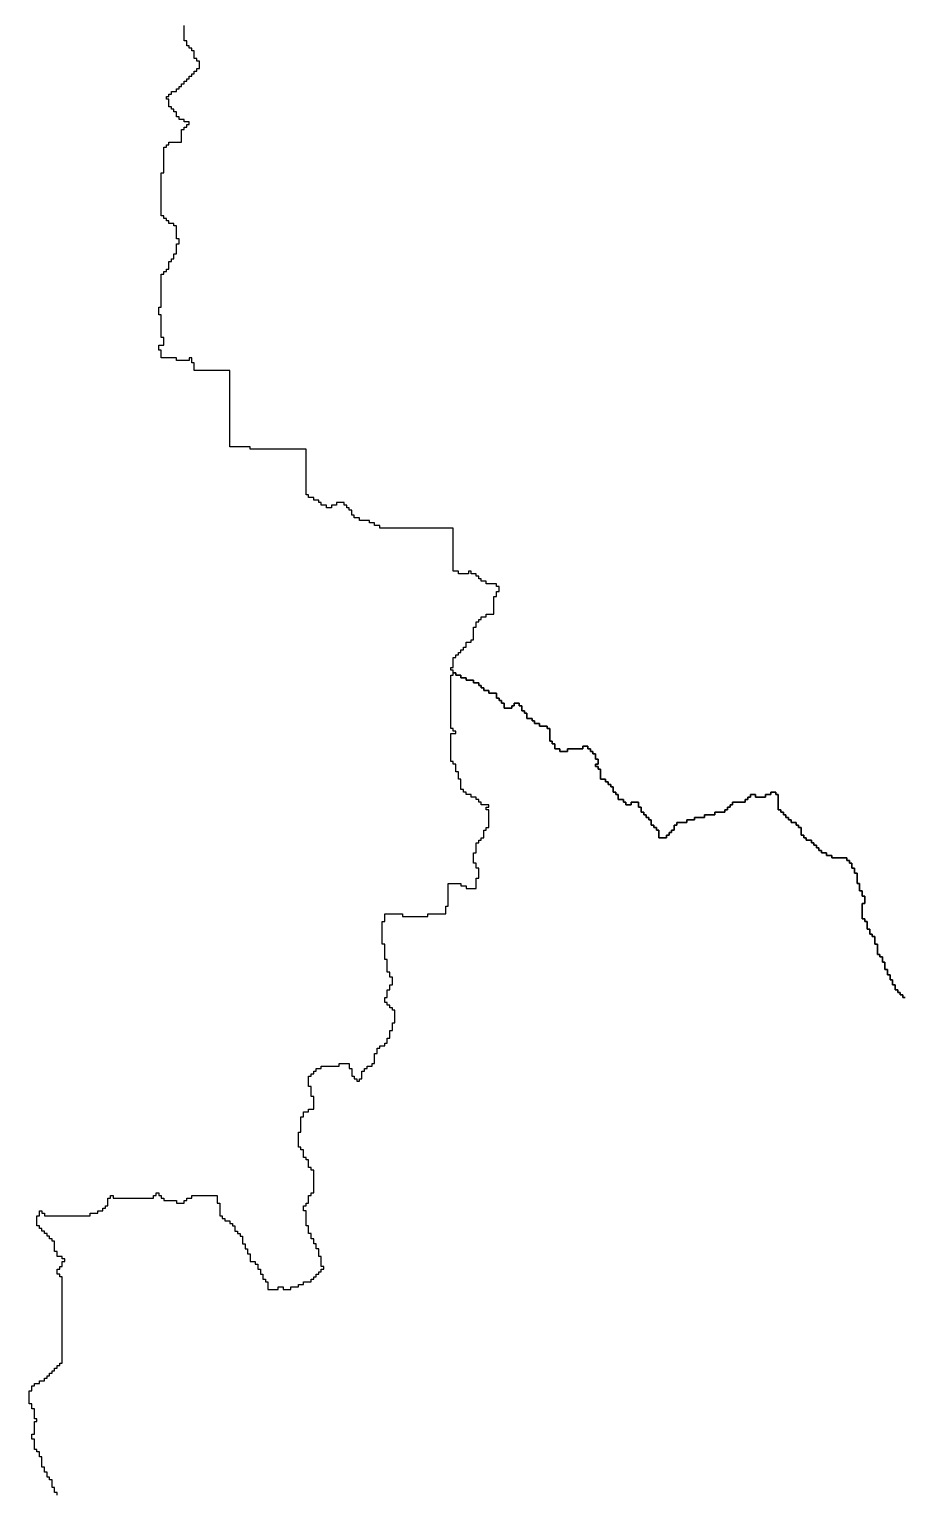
# Model space of a CAD drawing. Header units: inches. Extents: x -98695 to 376223, y 1122520 to 1501782.
# Drawn here: x -74079 to -63456, y 1395203 to 1412989 of the extents above; entities that cross this region are included whole.
import ezdxf

# ---------------------------------------------------------------- set-up
doc = ezdxf.new("R2010")
doc.units = ezdxf.units.IN
doc.header["$MEASUREMENT"] = 0
doc.layers.add('subs1', color=7, linetype='Continuous', true_color=0xc8dcf7)

msp = doc.modelspace()

# ---------------------------------------------------------------- linework, layer by layer
at = {"layer": 'subs1'}
msp.add_lwpolyline([(-73740, 1395175), (-73740, 1395206), (-73771, 1395206), (-73771, 1395267), (-73801, 1395267), (-73801, 1395360), (-73832, 1395360), (-73832, 1395391), (-73863, 1395391), (-73863, 1395452), (-73894, 1395452), (-73894, 1395514), (-73925, 1395514), (-73925, 1395638), (-73956, 1395638), (-73956, 1395699), (-73987, 1395699), (-73987, 1395730), (-74017, 1395730), (-74017, 1395853), (-74048, 1395853), (-74048, 1395915), (-74017, 1395915), (-74017, 1396069), (-73987, 1396069), (-73987, 1396100), (-74017, 1396100), (-74017, 1396224), (-74048, 1396224), (-74048, 1396285), (-74079, 1396285), (-74079, 1396440), (-74048, 1396440), (-74048, 1396501), (-74017, 1396501), (-74017, 1396532), (-73956, 1396532), (-73956, 1396563), (-73894, 1396563), (-73894, 1396594), (-73863, 1396594), (-73863, 1396625), (-73832, 1396625), (-73832, 1396655), (-73801, 1396655), (-73801, 1396686), (-73771, 1396686), (-73771, 1396717), (-73740, 1396717), (-73740, 1396748), (-73709, 1396748), (-73709, 1396779), (-73678, 1396779), (-73678, 1397828), (-73709, 1397828), (-73709, 1397859), (-73740, 1397859), (-73740, 1397920), (-73709, 1397920), (-73709, 1397951), (-73678, 1397951), (-73678, 1398013), (-73647, 1398013), (-73647, 1398044), (-73678, 1398044), (-73678, 1398074), (-73740, 1398074), (-73740, 1398136), (-73771, 1398136), (-73771, 1398260), (-73801, 1398260), (-73801, 1398290), (-73832, 1398290), (-73832, 1398321), (-73863, 1398321), (-73863, 1398352), (-73894, 1398352), (-73894, 1398383), (-73925, 1398383), (-73925, 1398414), (-73956, 1398414), (-73956, 1398445), (-73987, 1398445), (-73987, 1398568), (-73956, 1398568), (-73956, 1398630), (-73925, 1398630), (-73925, 1398599), (-73894, 1398599), (-73894, 1398568), (-73339, 1398568), (-73339, 1398599), (-73246, 1398599), (-73246, 1398630), (-73184, 1398630), (-73184, 1398661), (-73154, 1398661), (-73154, 1398691), (-73123, 1398691), (-73123, 1398784), (-73092, 1398784), (-73092, 1398815), (-73061, 1398815), (-73061, 1398784), (-72568, 1398784), (-72568, 1398815), (-72537, 1398815), (-72537, 1398846), (-72506, 1398846), (-72506, 1398815), (-72475, 1398815), (-72475, 1398784), (-72444, 1398784), (-72444, 1398753), (-72290, 1398753), (-72290, 1398722), (-72197, 1398722), (-72197, 1398753), (-72167, 1398753), (-72167, 1398784), (-72105, 1398784), (-72105, 1398815), (-71796, 1398815), (-71796, 1398722), (-71766, 1398722), (-71766, 1398568), (-71735, 1398568), (-71735, 1398537), (-71704, 1398537), (-71704, 1398506), (-71642, 1398506), (-71642, 1398475), (-71611, 1398475), (-71611, 1398445), (-71580, 1398445), (-71580, 1398383), (-71550, 1398383), (-71550, 1398352), (-71519, 1398352), (-71519, 1398321), (-71488, 1398321), (-71488, 1398229), (-71457, 1398229), (-71457, 1398167), (-71426, 1398167), (-71426, 1398105), (-71395, 1398105), (-71395, 1398013), (-71334, 1398013), (-71334, 1397982), (-71303, 1397982), (-71303, 1397920), (-71272, 1397920), (-71272, 1397859), (-71241, 1397859), (-71241, 1397797), (-71210, 1397797), (-71210, 1397766), (-71179, 1397766), (-71179, 1397673), (-71056, 1397673), (-71056, 1397704), (-70994, 1397704), (-70994, 1397673), (-70902, 1397673), (-70902, 1397704), (-70809, 1397704), (-70809, 1397735), (-70748, 1397735), (-70748, 1397766), (-70655, 1397766), (-70655, 1397797), (-70624, 1397797), (-70624, 1397828), (-70593, 1397828), (-70593, 1397859), (-70563, 1397859), (-70563, 1397889), (-70532, 1397889), (-70532, 1397920), (-70501, 1397920), (-70501, 1397951), (-70532, 1397951), (-70532, 1398074), (-70563, 1398074), (-70563, 1398167), (-70593, 1398167), (-70593, 1398229), (-70624, 1398229), (-70624, 1398290), (-70655, 1398290), (-70655, 1398352), (-70686, 1398352), (-70686, 1398445), (-70717, 1398445), (-70717, 1398630), (-70748, 1398630), (-70748, 1398691), (-70717, 1398691), (-70717, 1398722), (-70686, 1398722), (-70686, 1398815), (-70655, 1398815), (-70655, 1398846), (-70624, 1398846), (-70624, 1399123), (-70655, 1399123), (-70655, 1399154), (-70686, 1399154), (-70686, 1399247), (-70717, 1399247), (-70717, 1399277), (-70748, 1399277), (-70748, 1399370), (-70778, 1399370), (-70778, 1399401), (-70809, 1399401), (-70809, 1399586), (-70778, 1399586), (-70778, 1399771), (-70748, 1399771), (-70748, 1399833), (-70686, 1399833), (-70686, 1399864), (-70624, 1399864), (-70624, 1400018), (-70655, 1400018), (-70655, 1400141), (-70686, 1400141), (-70686, 1400265), (-70655, 1400265), (-70655, 1400295), (-70624, 1400295), (-70624, 1400326), (-70593, 1400326), (-70593, 1400357), (-70532, 1400357), (-70532, 1400388), (-70316, 1400388), (-70316, 1400419), (-70192, 1400419), (-70192, 1400357), (-70161, 1400357), (-70161, 1400265), (-70131, 1400265), (-70131, 1400234), (-70100, 1400234), (-70100, 1400203), (-70069, 1400203), (-70069, 1400234), (-70038, 1400234), (-70038, 1400326), (-70007, 1400326), (-70007, 1400357), (-69976, 1400357), (-69976, 1400388), (-69915, 1400388), (-69915, 1400419), (-69884, 1400419), (-69884, 1400542), (-69853, 1400542), (-69853, 1400604), (-69822, 1400604), (-69822, 1400635), (-69760, 1400635), (-69760, 1400666), (-69730, 1400666), (-69730, 1400727), (-69699, 1400727), (-69699, 1400820), (-69668, 1400820), (-69668, 1400912), (-69637, 1400912), (-69637, 1401067), (-69668, 1401067), (-69668, 1401097), (-69699, 1401097), (-69699, 1401128), (-69730, 1401128), (-69730, 1401159), (-69760, 1401159), (-69760, 1401221), (-69730, 1401221), (-69730, 1401313), (-69699, 1401313), (-69699, 1401375), (-69668, 1401375), (-69668, 1401468), (-69699, 1401468), (-69699, 1401529), (-69730, 1401529), (-69730, 1401684), (-69760, 1401684), (-69760, 1401869), (-69791, 1401869), (-69791, 1402146), (-69760, 1402146), (-69760, 1402239), (-69545, 1402239), (-69545, 1402208), (-69236, 1402208), (-69236, 1402239), (-69020, 1402239), (-69020, 1402331), (-68989, 1402331), (-68989, 1402609), (-68835, 1402609), (-68835, 1402578), (-68773, 1402578), (-68773, 1402547), (-68650, 1402547), (-68650, 1402671), (-68619, 1402671), (-68619, 1402794), (-68650, 1402794), (-68650, 1402856), (-68681, 1402856), (-68681, 1402979), (-68650, 1402979), (-68650, 1403102), (-68619, 1403102), (-68619, 1403133), (-68588, 1403133), (-68588, 1403164), (-68557, 1403164), (-68557, 1403257), (-68527, 1403257), (-68527, 1403288), (-68496, 1403288), (-68496, 1403503), (-68527, 1403503), (-68527, 1403534), (-68496, 1403534), (-68496, 1403565), (-68588, 1403565), (-68588, 1403596), (-68619, 1403596), (-68619, 1403627), (-68650, 1403627), (-68650, 1403658), (-68712, 1403658), (-68712, 1403689), (-68773, 1403689), (-68773, 1403719), (-68804, 1403719), (-68804, 1403750), (-68835, 1403750), (-68835, 1403874), (-68866, 1403874), (-68866, 1403966), (-68897, 1403966), (-68897, 1404059), (-68928, 1404059), (-68928, 1404090), (-68958, 1404090), (-68958, 1404429), (-68897, 1404429), (-68897, 1404460), (-68928, 1404460), (-68928, 1404491), (-68958, 1404491), (-68958, 1405138), (-68928, 1405138), (-68928, 1405169), (-68897, 1405169), (-68897, 1405138), (-68835, 1405138), (-68835, 1405108), (-68773, 1405108), (-68773, 1405077), (-68681, 1405077), (-68681, 1405046), (-68619, 1405046), (-68619, 1405015), (-68588, 1405015), (-68588, 1404984), (-68557, 1404984), (-68557, 1404953), (-68496, 1404953), (-68496, 1404922), (-68403, 1404922), (-68403, 1404861), (-68372, 1404861), (-68372, 1404830), (-68342, 1404830), (-68342, 1404799), (-68311, 1404799), (-68311, 1404737), (-68218, 1404737), (-68218, 1404768), (-68187, 1404768), (-68187, 1404799), (-68126, 1404799), (-68126, 1404768), (-68095, 1404768), (-68095, 1404707), (-68064, 1404707), (-68064, 1404676), (-68033, 1404676), (-68033, 1404614), (-67971, 1404614), (-67971, 1404583), (-67941, 1404583), (-67941, 1404552), (-67879, 1404552), (-67879, 1404521), (-67786, 1404521), (-67786, 1404491), (-67755, 1404491), (-67755, 1404336), (-67725, 1404336), (-67725, 1404306), (-67694, 1404306), (-67694, 1404244), (-67632, 1404244), (-67632, 1404213), (-67540, 1404213), (-67540, 1404244), (-67354, 1404244), (-67354, 1404275), (-67293, 1404275), (-67293, 1404244), (-67262, 1404244), (-67262, 1404213), (-67231, 1404213), (-67231, 1404182), (-67200, 1404182), (-67200, 1404120), (-67169, 1404120), (-67169, 1404059), (-67200, 1404059), (-67200, 1404028), (-67169, 1404028), (-67169, 1403997), (-67139, 1403997), (-67139, 1403874), (-67077, 1403874), (-67077, 1403843), (-67046, 1403843), (-67046, 1403812), (-67015, 1403812), (-67015, 1403781), (-66984, 1403781), (-66984, 1403719), (-66953, 1403719), (-66953, 1403689), (-66923, 1403689), (-66923, 1403627), (-66861, 1403627), (-66861, 1403596), (-66830, 1403596), (-66830, 1403565), (-66768, 1403565), (-66768, 1403596), (-66676, 1403596), (-66676, 1403534), (-66645, 1403534), (-66645, 1403473), (-66614, 1403473), (-66614, 1403442), (-66583, 1403442), (-66583, 1403411), (-66552, 1403411), (-66552, 1403380), (-66522, 1403380), (-66522, 1403318), (-66491, 1403318), (-66491, 1403288), (-66460, 1403288), (-66460, 1403257), (-66429, 1403257), (-66429, 1403164), (-66336, 1403164), (-66336, 1403195), (-66306, 1403195), (-66306, 1403226), (-66275, 1403226), (-66275, 1403257), (-66244, 1403257), (-66244, 1403318), (-66213, 1403318), (-66213, 1403349), (-66090, 1403349), (-66090, 1403380), (-65997, 1403380), (-65997, 1403411), (-65874, 1403411), (-65874, 1403442), (-65750, 1403442), (-65750, 1403473), (-65627, 1403473), (-65627, 1403503), (-65596, 1403503), (-65596, 1403534), (-65565, 1403534), (-65565, 1403565), (-65534, 1403565), (-65534, 1403596), (-65380, 1403596), (-65380, 1403627), (-65349, 1403627), (-65349, 1403658), (-65319, 1403658), (-65319, 1403689), (-65257, 1403689), (-65257, 1403658), (-65133, 1403658), (-65133, 1403689), (-65072, 1403689), (-65072, 1403719), (-65010, 1403719), (-65010, 1403689), (-64979, 1403689), (-64979, 1403503), (-64948, 1403503), (-64948, 1403473), (-64918, 1403473), (-64918, 1403442), (-64887, 1403442), (-64887, 1403411), (-64856, 1403411), (-64856, 1403380), (-64825, 1403380), (-64825, 1403349), (-64763, 1403349), (-64763, 1403318), (-64732, 1403318), (-64732, 1403288), (-64702, 1403288), (-64702, 1403195), (-64671, 1403195), (-64671, 1403164), (-64640, 1403164), (-64640, 1403133), (-64578, 1403133), (-64578, 1403102), (-64547, 1403102), (-64547, 1403072), (-64517, 1403072), (-64517, 1403041), (-64486, 1403041), (-64486, 1403010), (-64455, 1403010), (-64455, 1402979), (-64393, 1402979), (-64393, 1402948), (-64331, 1402948), (-64331, 1402917), (-64146, 1402917), (-64146, 1402887), (-64116, 1402887), (-64116, 1402856), (-64085, 1402856), (-64085, 1402794), (-64054, 1402794), (-64054, 1402732), (-64023, 1402732), (-64023, 1402609), (-63992, 1402609), (-63992, 1402516), (-63961, 1402516), (-63961, 1402455), (-63930, 1402455), (-63930, 1402362), (-63961, 1402362), (-63961, 1402177), (-63930, 1402177), (-63930, 1402146), (-63900, 1402146), (-63900, 1402054), (-63869, 1402054), (-63869, 1401992), (-63838, 1401992), (-63838, 1401961), (-63807, 1401961), (-63807, 1401869), (-63776, 1401869), (-63776, 1401745), (-63745, 1401745), (-63745, 1401714), (-63715, 1401714), (-63715, 1401653), (-63684, 1401653), (-63684, 1401560), (-63653, 1401560), (-63653, 1401498), (-63622, 1401498), (-63622, 1401437), (-63591, 1401437), (-63591, 1401375), (-63560, 1401375), (-63560, 1401313), (-63529, 1401313), (-63529, 1401283), (-63499, 1401283), (-63499, 1401252), (-63468, 1401252), (-63468, 1401221), (-63437, 1401221)], dxfattribs=at)
msp.add_polyline3d([(-63437, 1401221, 0), (-63468, 1401221, 0), (-63468, 1401252, 0), (-63499, 1401252, 0), (-63499, 1401283, 0), (-63529, 1401283, 0), (-63529, 1401313, 0), (-63560, 1401313, 0), (-63560, 1401375, 0), (-63591, 1401375, 0), (-63591, 1401437, 0), (-63622, 1401437, 0), (-63622, 1401498, 0), (-63653, 1401498, 0), (-63653, 1401560, 0), (-63684, 1401560, 0), (-63684, 1401653, 0), (-63715, 1401653, 0), (-63715, 1401714, 0), (-63745, 1401714, 0), (-63745, 1401745, 0), (-63776, 1401745, 0), (-63776, 1401869, 0), (-63807, 1401869, 0), (-63807, 1401961, 0), (-63838, 1401961, 0), (-63838, 1401992, 0), (-63869, 1401992, 0), (-63869, 1402054, 0), (-63900, 1402054, 0), (-63900, 1402146, 0), (-63930, 1402146, 0), (-63930, 1402177, 0), (-63961, 1402177, 0), (-63961, 1402362, 0), (-63930, 1402362, 0), (-63930, 1402455, 0), (-63961, 1402455, 0), (-63961, 1402516, 0), (-63992, 1402516, 0), (-63992, 1402609, 0), (-64023, 1402609, 0), (-64023, 1402732, 0), (-64054, 1402732, 0), (-64054, 1402794, 0), (-64085, 1402794, 0), (-64085, 1402856, 0), (-64116, 1402856, 0), (-64116, 1402887, 0), (-64146, 1402887, 0), (-64146, 1402917, 0), (-64331, 1402917, 0), (-64331, 1402948, 0), (-64393, 1402948, 0), (-64393, 1402979, 0), (-64455, 1402979, 0), (-64455, 1403010, 0), (-64486, 1403010, 0), (-64486, 1403041, 0), (-64517, 1403041, 0), (-64517, 1403072, 0), (-64547, 1403072, 0), (-64547, 1403102, 0), (-64578, 1403102, 0), (-64578, 1403133, 0), (-64640, 1403133, 0), (-64640, 1403164, 0), (-64671, 1403164, 0), (-64671, 1403195, 0), (-64702, 1403195, 0), (-64702, 1403288, 0), (-64732, 1403288, 0), (-64732, 1403318, 0), (-64763, 1403318, 0), (-64763, 1403349, 0), (-64825, 1403349, 0), (-64825, 1403380, 0), (-64856, 1403380, 0), (-64856, 1403411, 0), (-64887, 1403411, 0), (-64887, 1403442, 0), (-64918, 1403442, 0), (-64918, 1403473, 0), (-64948, 1403473, 0), (-64948, 1403503, 0), (-64979, 1403503, 0), (-64979, 1403689, 0), (-65010, 1403689, 0), (-65010, 1403719, 0), (-65072, 1403719, 0), (-65072, 1403689, 0), (-65133, 1403689, 0), (-65133, 1403658, 0), (-65257, 1403658, 0), (-65257, 1403689, 0), (-65319, 1403689, 0), (-65319, 1403658, 0), (-65349, 1403658, 0), (-65349, 1403627, 0), (-65380, 1403627, 0), (-65380, 1403596, 0), (-65534, 1403596, 0), (-65534, 1403565, 0), (-65565, 1403565, 0), (-65565, 1403534, 0), (-65596, 1403534, 0), (-65596, 1403503, 0), (-65627, 1403503, 0), (-65627, 1403473, 0), (-65750, 1403473, 0), (-65750, 1403442, 0), (-65874, 1403442, 0), (-65874, 1403411, 0), (-65997, 1403411, 0), (-65997, 1403380, 0), (-66090, 1403380, 0), (-66090, 1403349, 0), (-66213, 1403349, 0), (-66213, 1403318, 0), (-66244, 1403318, 0), (-66244, 1403257, 0), (-66275, 1403257, 0), (-66275, 1403226, 0), (-66306, 1403226, 0), (-66306, 1403195, 0), (-66336, 1403195, 0), (-66336, 1403164, 0), (-66429, 1403164, 0), (-66429, 1403257, 0), (-66460, 1403257, 0), (-66460, 1403288, 0), (-66491, 1403288, 0), (-66491, 1403318, 0), (-66522, 1403318, 0), (-66522, 1403380, 0), (-66552, 1403380, 0), (-66552, 1403411, 0), (-66583, 1403411, 0), (-66583, 1403442, 0), (-66614, 1403442, 0), (-66614, 1403473, 0), (-66645, 1403473, 0), (-66645, 1403534, 0), (-66676, 1403534, 0), (-66676, 1403596, 0), (-66768, 1403596, 0), (-66768, 1403565, 0), (-66830, 1403565, 0), (-66830, 1403596, 0), (-66861, 1403596, 0), (-66861, 1403627, 0), (-66923, 1403627, 0), (-66923, 1403689, 0), (-66953, 1403689, 0), (-66953, 1403719, 0), (-66984, 1403719, 0), (-66984, 1403781, 0), (-67015, 1403781, 0), (-67015, 1403812, 0), (-67046, 1403812, 0), (-67046, 1403843, 0), (-67077, 1403843, 0), (-67077, 1403874, 0), (-67139, 1403874, 0), (-67139, 1403997, 0), (-67169, 1403997, 0), (-67169, 1404028, 0), (-67200, 1404028, 0), (-67200, 1404059, 0), (-67169, 1404059, 0), (-67169, 1404120, 0), (-67200, 1404120, 0), (-67200, 1404182, 0), (-67231, 1404182, 0), (-67231, 1404213, 0), (-67262, 1404213, 0), (-67262, 1404244, 0), (-67293, 1404244, 0), (-67293, 1404275, 0), (-67354, 1404275, 0), (-67354, 1404244, 0), (-67540, 1404244, 0), (-67540, 1404213, 0), (-67632, 1404213, 0), (-67632, 1404244, 0), (-67694, 1404244, 0), (-67694, 1404306, 0), (-67725, 1404306, 0), (-67725, 1404336, 0), (-67755, 1404336, 0), (-67755, 1404491, 0), (-67786, 1404491, 0), (-67786, 1404521, 0), (-67879, 1404521, 0), (-67879, 1404552, 0), (-67941, 1404552, 0), (-67941, 1404583, 0), (-67971, 1404583, 0), (-67971, 1404614, 0), (-68033, 1404614, 0), (-68033, 1404676, 0), (-68064, 1404676, 0), (-68064, 1404707, 0), (-68095, 1404707, 0), (-68095, 1404768, 0), (-68126, 1404768, 0), (-68126, 1404799, 0), (-68187, 1404799, 0), (-68187, 1404768, 0), (-68218, 1404768, 0), (-68218, 1404737, 0), (-68311, 1404737, 0), (-68311, 1404799, 0), (-68342, 1404799, 0), (-68342, 1404830, 0), (-68372, 1404830, 0), (-68372, 1404861, 0), (-68403, 1404861, 0), (-68403, 1404922, 0), (-68496, 1404922, 0), (-68496, 1404953, 0), (-68557, 1404953, 0), (-68557, 1404984, 0), (-68588, 1404984, 0), (-68588, 1405015, 0), (-68619, 1405015, 0), (-68619, 1405046, 0), (-68681, 1405046, 0), (-68681, 1405077, 0), (-68773, 1405077, 0), (-68773, 1405108, 0), (-68835, 1405108, 0), (-68835, 1405138, 0), (-68897, 1405138, 0), (-68897, 1405169, 0), (-68928, 1405169, 0), (-68928, 1405200, 0), (-68958, 1405200, 0), (-68958, 1405231, 0), (-68928, 1405231, 0), (-68928, 1405354, 0), (-68897, 1405354, 0), (-68897, 1405385, 0), (-68866, 1405385, 0), (-68866, 1405416, 0), (-68835, 1405416, 0), (-68835, 1405447, 0), (-68804, 1405447, 0), (-68804, 1405478, 0), (-68773, 1405478, 0), (-68773, 1405539, 0), (-68712, 1405539, 0), (-68712, 1405570, 0), (-68681, 1405570, 0), (-68681, 1405724, 0), (-68650, 1405724, 0), (-68650, 1405786, 0), (-68619, 1405786, 0), (-68619, 1405817, 0), (-68588, 1405817, 0), (-68588, 1405848, 0), (-68527, 1405848, 0), (-68527, 1405879, 0), (-68434, 1405879, 0), (-68434, 1406095, 0), (-68403, 1406095, 0), (-68403, 1406156, 0), (-68372, 1406156, 0), (-68372, 1406218, 0), (-68403, 1406218, 0), (-68403, 1406249, 0), (-68527, 1406249, 0), (-68527, 1406280, 0), (-68588, 1406280, 0), (-68588, 1406311, 0), (-68619, 1406311, 0), (-68619, 1406341, 0), (-68650, 1406341, 0), (-68650, 1406372, 0), (-68712, 1406372, 0), (-68712, 1406403, 0), (-68743, 1406403, 0), (-68743, 1406372, 0), (-68866, 1406372, 0), (-68866, 1406403, 0), (-68928, 1406403, 0), (-68928, 1406927, 0), (-69822, 1406927, 0), (-69822, 1406958, 0), (-69884, 1406958, 0), (-69884, 1406989, 0), (-69946, 1406989, 0), (-69946, 1407020, 0), (-70069, 1407020, 0), (-70069, 1407051, 0), (-70131, 1407051, 0), (-70131, 1407082, 0), (-70161, 1407082, 0), (-70161, 1407143, 0), (-70192, 1407143, 0), (-70192, 1407174, 0), (-70223, 1407174, 0), (-70223, 1407205, 0), (-70254, 1407205, 0), (-70254, 1407236, 0), (-70347, 1407236, 0), (-70347, 1407205, 0), (-70408, 1407205, 0), (-70408, 1407174, 0), (-70470, 1407174, 0), (-70470, 1407205, 0), (-70532, 1407205, 0), (-70532, 1407236, 0), (-70563, 1407236, 0), (-70563, 1407267, 0), (-70624, 1407267, 0), (-70624, 1407298, 0), (-70686, 1407298, 0), (-70686, 1407329, 0), (-70717, 1407329, 0), (-70717, 1407884, 0), (-71395, 1407884, 0), (-71395, 1407915, 0), (-71642, 1407915, 0), (-71642, 1408840, 0), (-72074, 1408840, 0), (-72074, 1408933, 0), (-72105, 1408933, 0), (-72105, 1408994, 0), (-72136, 1408994, 0), (-72136, 1408963, 0), (-72290, 1408963, 0), (-72290, 1408994, 0), (-72475, 1408994, 0), (-72475, 1409087, 0), (-72506, 1409087, 0), (-72506, 1409148, 0), (-72444, 1409148, 0), (-72444, 1409241, 0), (-72475, 1409241, 0), (-72475, 1409519, 0), (-72506, 1409519, 0), (-72506, 1409611, 0), (-72475, 1409611, 0), (-72475, 1410012, 0), (-72444, 1410012, 0), (-72444, 1410043, 0), (-72413, 1410043, 0), (-72413, 1410074, 0), (-72382, 1410074, 0), (-72382, 1410166, 0), (-72352, 1410166, 0), (-72352, 1410197, 0), (-72321, 1410197, 0), (-72321, 1410259, 0), (-72290, 1410259, 0), (-72290, 1410382, 0), (-72259, 1410382, 0), (-72259, 1410444, 0), (-72290, 1410444, 0), (-72290, 1410598, 0), (-72321, 1410598, 0), (-72321, 1410629, 0), (-72382, 1410629, 0), (-72382, 1410660, 0), (-72413, 1410660, 0), (-72413, 1410691, 0), (-72444, 1410691, 0), (-72444, 1410722, 0), (-72475, 1410722, 0), (-72475, 1411246, 0), (-72444, 1411246, 0), (-72444, 1411555, 0), (-72413, 1411555, 0), (-72413, 1411585, 0), (-72382, 1411585, 0), (-72382, 1411616, 0), (-72228, 1411616, 0), (-72228, 1411770, 0), (-72197, 1411770, 0), (-72197, 1411801, 0), (-72167, 1411801, 0), (-72167, 1411832, 0), (-72136, 1411832, 0), (-72136, 1411863, 0), (-72197, 1411863, 0), (-72197, 1411894, 0), (-72259, 1411894, 0), (-72259, 1411925, 0), (-72290, 1411925, 0), (-72290, 1411986, 0), (-72321, 1411986, 0), (-72321, 1412017, 0), (-72352, 1412017, 0), (-72352, 1412048, 0), (-72382, 1412048, 0), (-72382, 1412141, 0), (-72413, 1412141, 0), (-72413, 1412171, 0), (-72382, 1412171, 0), (-72382, 1412202, 0), (-72352, 1412202, 0), (-72352, 1412233, 0), (-72290, 1412233, 0), (-72290, 1412264, 0), (-72259, 1412264, 0), (-72259, 1412295, 0), (-72228, 1412295, 0), (-72228, 1412326, 0), (-72197, 1412326, 0), (-72197, 1412357, 0), (-72167, 1412357, 0), (-72167, 1412387, 0), (-72136, 1412387, 0), (-72136, 1412418, 0), (-72105, 1412418, 0), (-72105, 1412449, 0), (-72074, 1412449, 0), (-72074, 1412480, 0), (-72043, 1412480, 0), (-72043, 1412511, 0), (-72012, 1412511, 0), (-72012, 1412603, 0), (-72043, 1412603, 0), (-72043, 1412634, 0), (-72074, 1412634, 0), (-72074, 1412727, 0), (-72105, 1412727, 0), (-72105, 1412758, 0), (-72136, 1412758, 0), (-72136, 1412788, 0), (-72167, 1412788, 0), (-72167, 1412850, 0), (-72197, 1412850, 0), (-72197, 1413035, 0)], dxfattribs=at)

doc.saveas('drawing.dxf')
